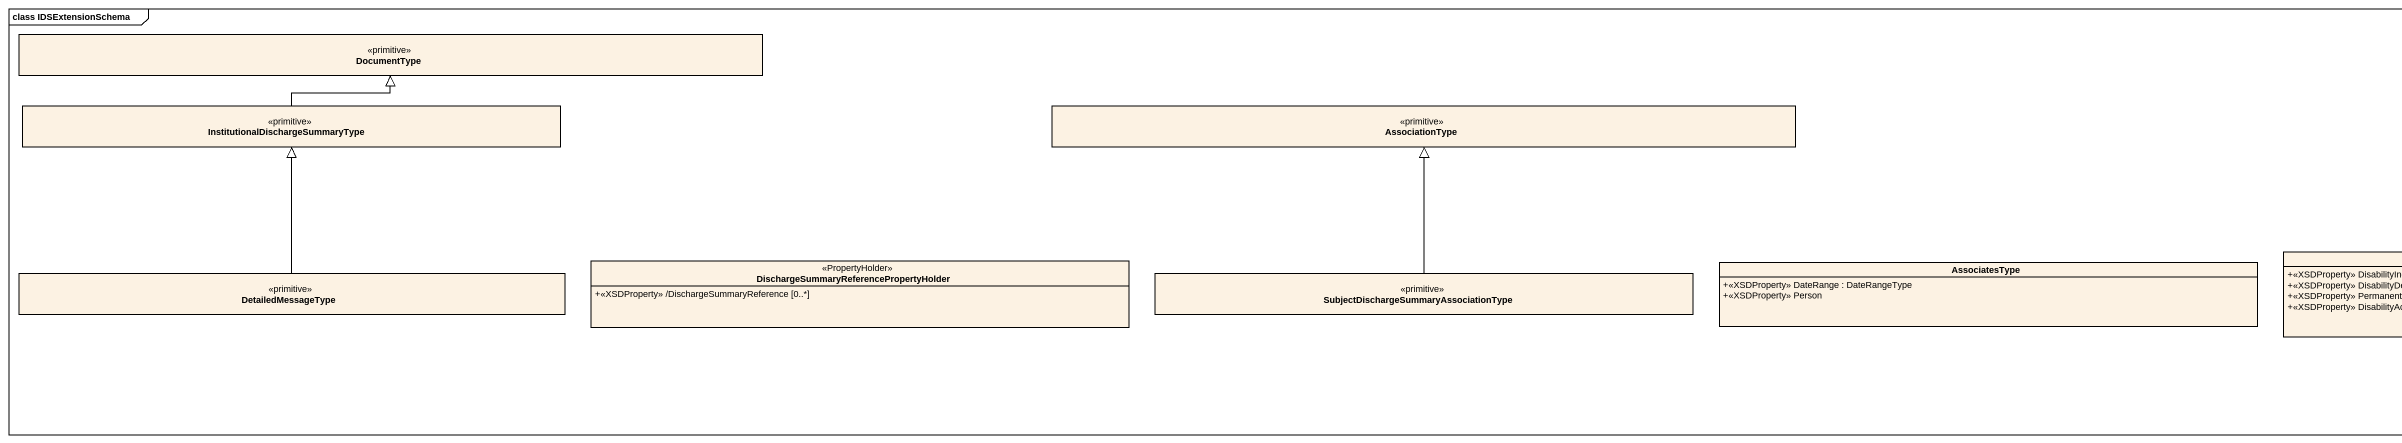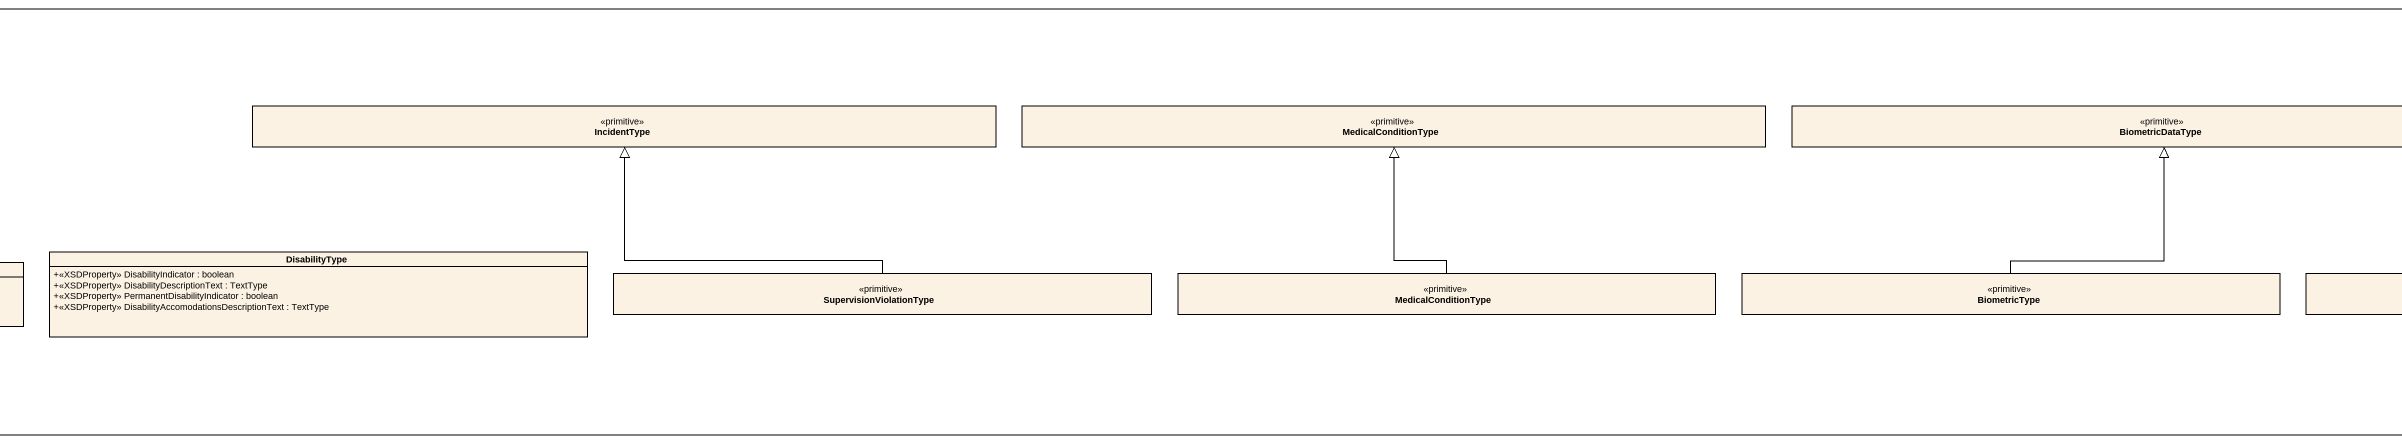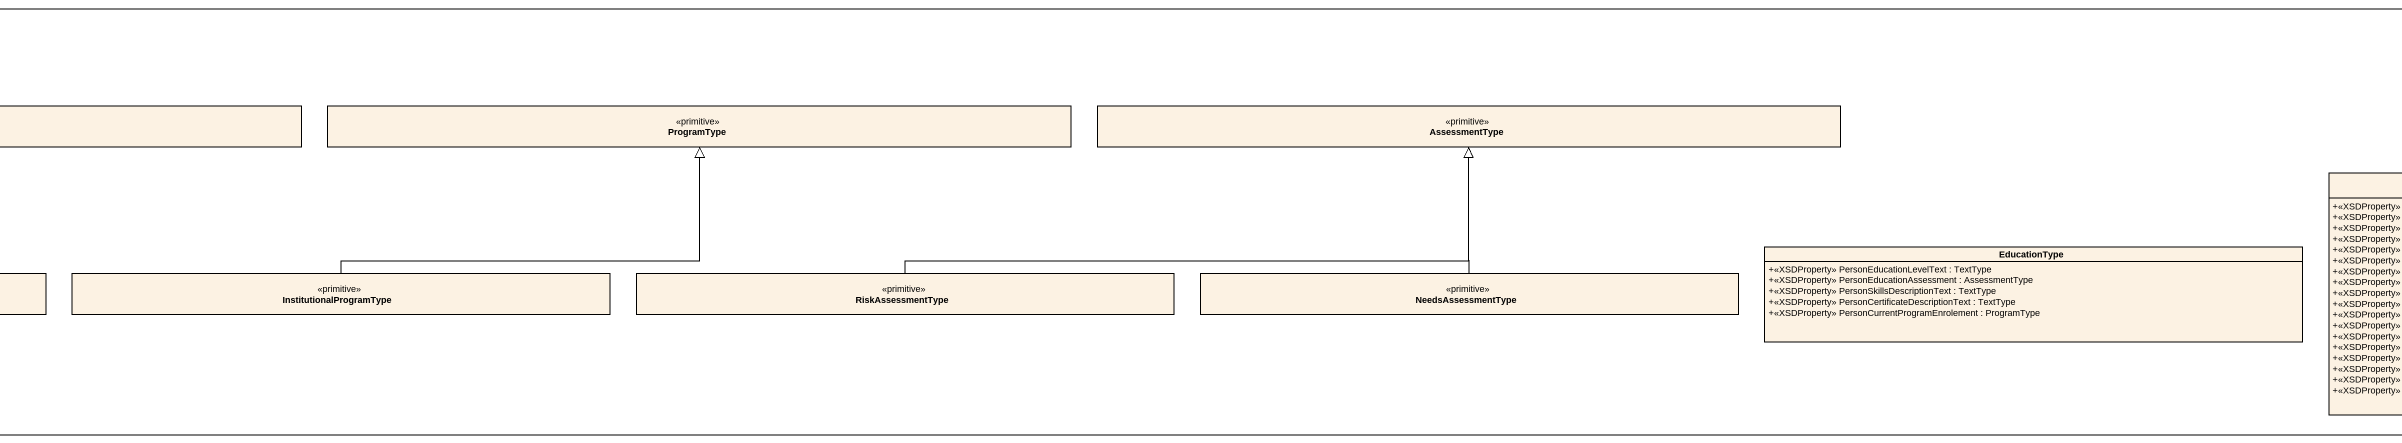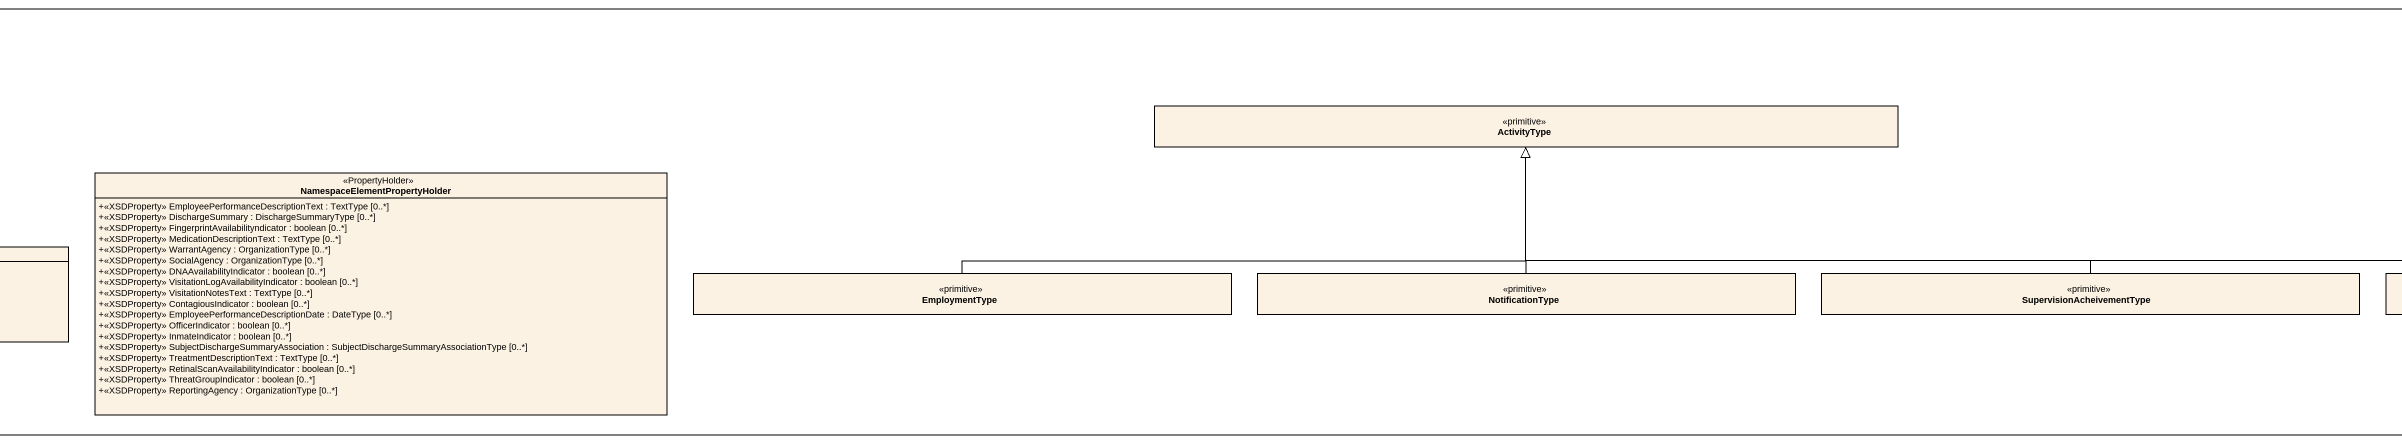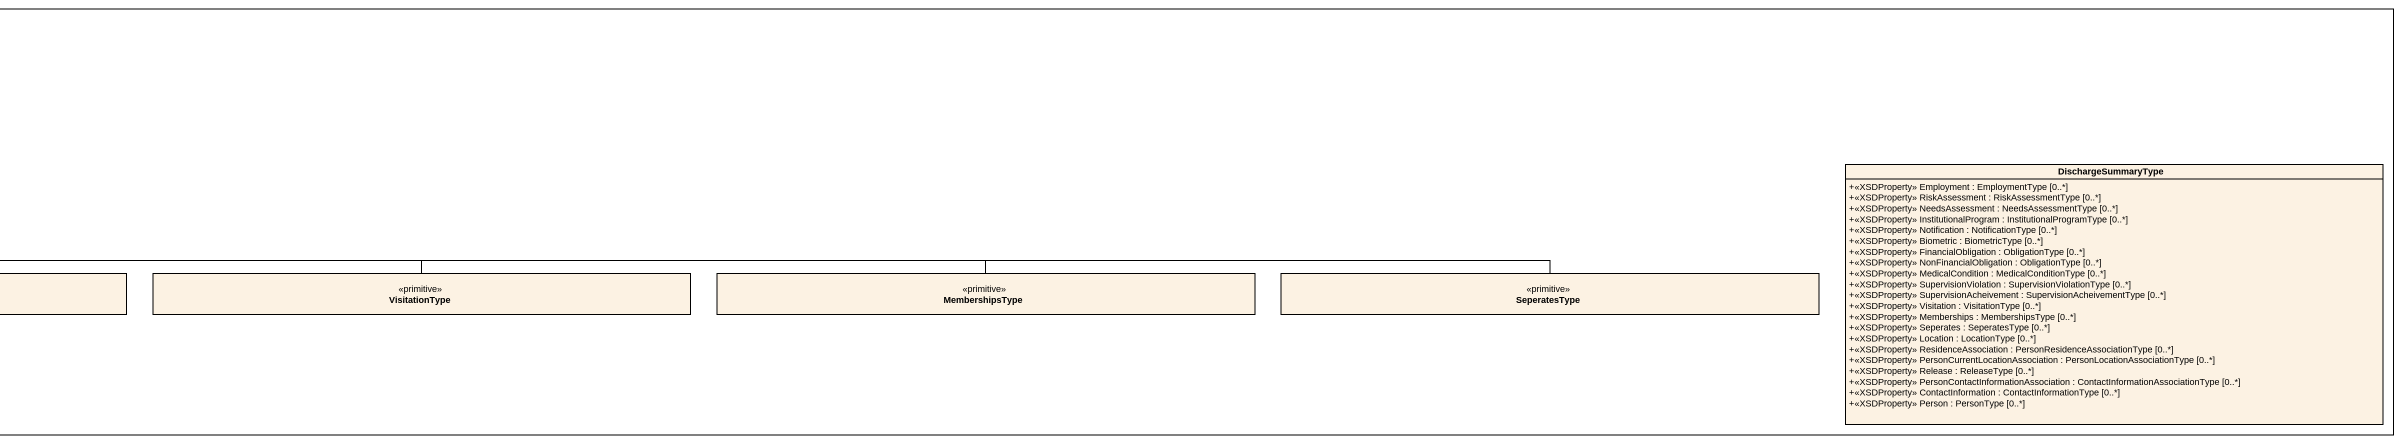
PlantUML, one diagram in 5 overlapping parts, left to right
@startuml
mainframe class IDSExtensionSchema
hide circle
hide empty members
skinparam classAttributeIconSize 0
class DocumentType <<primitive>>
class "InstitutionalDischargeSummaryType" as InstitutionalDischargeSummar <<primitive>>
class AssociationType <<primitive>>
class IncidentType <<primitive>>
class MedicalConditionType <<primitive>>
class BiometricDataType <<primitive>>
class ProgramType <<primitive>>
class AssessmentType <<primitive>>
class ActivityType <<primitive>>
class "NamespaceElementPropertyHolder" as NamespaceElementPropertyHold <<PropertyHolder>> {
  +<<XSDProperty>> EmployeePerformanceDescriptionText : TextType [0..*]
  +<<XSDProperty>> DischargeSummary : DischargeSummaryType [0..*]
  +<<XSDProperty>> FingerprintAvailabilityndicator : boolean [0..*]
  +<<XSDProperty>> MedicationDescriptionText : TextType [0..*]
  +<<XSDProperty>> WarrantAgency : OrganizationType [0..*]
  +<<XSDProperty>> SocialAgency : OrganizationType [0..*]
  +<<XSDProperty>> DNAAvailabilityIndicator : boolean [0..*]
  +<<XSDProperty>> VisitationLogAvailabilityIndicator : boolean [0..*]
  +<<XSDProperty>> VisitationNotesText : TextType [0..*]
  +<<XSDProperty>> ContagiousIndicator : boolean [0..*]
  +<<XSDProperty>> EmployeePerformanceDescriptionDate : DateType [0..*]
  +<<XSDProperty>> OfficerIndicator : boolean [0..*]
  +<<XSDProperty>> InmateIndicator : boolean [0..*]
  +<<XSDProperty>> SubjectDischargeSummaryAssociation : SubjectDischargeSummaryAssociationType [0..*]
  +<<XSDProperty>> TreatmentDescriptionText : TextType [0..*]
  +<<XSDProperty>> RetinalScanAvailabilityIndicator : boolean [0..*]
  +<<XSDProperty>> ThreatGroupIndicator : boolean [0..*]
  +<<XSDProperty>> ReportingAgency : OrganizationType [0..*]
}
class DischargeSummaryType {
  +<<XSDProperty>> Employment : EmploymentType [0..*]
  +<<XSDProperty>> RiskAssessment : RiskAssessmentType [0..*]
  +<<XSDProperty>> NeedsAssessment : NeedsAssessmentType [0..*]
  +<<XSDProperty>> InstitutionalProgram : InstitutionalProgramType [0..*]
  +<<XSDProperty>> Notification : NotificationType [0..*]
  +<<XSDProperty>> Biometric : BiometricType [0..*]
  +<<XSDProperty>> FinancialObligation : ObligationType [0..*]
  +<<XSDProperty>> NonFinancialObligation : ObligationType [0..*]
  +<<XSDProperty>> MedicalCondition : MedicalConditionType [0..*]
  +<<XSDProperty>> SupervisionViolation : SupervisionViolationType [0..*]
  +<<XSDProperty>> SupervisionAcheivement : SupervisionAcheivementType [0..*]
  +<<XSDProperty>> Visitation : VisitationType [0..*]
  +<<XSDProperty>> Memberships : MembershipsType [0..*]
  +<<XSDProperty>> Seperates : SeperatesType [0..*]
  +<<XSDProperty>> Location : LocationType [0..*]
  +<<XSDProperty>> ResidenceAssociation : PersonResidenceAssociationType [0..*]
  +<<XSDProperty>> PersonCurrentLocationAssociation : PersonLocationAssociationType [0..*]
  +<<XSDProperty>> Release : ReleaseType [0..*]
  +<<XSDProperty>> PersonContactInformationAssociation : ContactInformationAssociationType [0..*]
  +<<XSDProperty>> ContactInformation : ContactInformationType [0..*]
  +<<XSDProperty>> Person : PersonType [0..*]
}
class DetailedMessageType <<primitive>>
class "DischargeSummaryReferencePropertyHolder" as DischargeSummaryReferencePro <<PropertyHolder>> {
  +<<XSDProperty>> /DischargeSummaryReference [0..*]
}
class "SubjectDischargeSummaryAssociationType" as SubjectDischargeSummaryAssoc <<primitive>>
class AssociatesType {
  +<<XSDProperty>> DateRange : DateRangeType
  +<<XSDProperty>> Person
}
class DisabilityType {
  +<<XSDProperty>> DisabilityIndicator : boolean
  +<<XSDProperty>> DisabilityDescriptionText : TextType
  +<<XSDProperty>> PermanentDisabilityIndicator : boolean
  +<<XSDProperty>> DisabilityAccomodationsDescriptionText : TextType
}
class SupervisionViolationType <<primitive>>
class "MedicalConditionType" as MedicalConditionType_2 <<primitive>>
class BiometricType <<primitive>>
class InstitutionalProgramType <<primitive>>
class RiskAssessmentType <<primitive>>
class NeedsAssessmentType <<primitive>>
class EducationType {
  +<<XSDProperty>> PersonEducationLevelText : TextType
  +<<XSDProperty>> PersonEducationAssessment : AssessmentType
  +<<XSDProperty>> PersonSkillsDescriptionText : TextType
  +<<XSDProperty>> PersonCertificateDescriptionText : TextType
  +<<XSDProperty>> PersonCurrentProgramEnrolement : ProgramType
}
class EmploymentType <<primitive>>
class NotificationType <<primitive>>
class SupervisionAcheivementType <<primitive>>
class VisitationType <<primitive>>
class MembershipsType <<primitive>>
class SeperatesType <<primitive>>
InstitutionalDischargeSummar -up-|> DocumentType
DetailedMessageType -up-|> InstitutionalDischargeSummar
SubjectDischargeSummaryAssoc -up-|> AssociationType
SupervisionViolationType -up-|> IncidentType
MedicalConditionType_2 -up-|> MedicalConditionType
BiometricType -up-|> BiometricDataType
InstitutionalProgramType -right-|> ProgramType
RiskAssessmentType -right-|> AssessmentType
NeedsAssessmentType -up-|> AssessmentType
EmploymentType -right-|> ActivityType
NotificationType -up-|> ActivityType
SupervisionAcheivementType -left-|> ActivityType
VisitationType -left-|> ActivityType
MembershipsType -left-|> ActivityType
SeperatesType -left-|> ActivityType
@enduml
